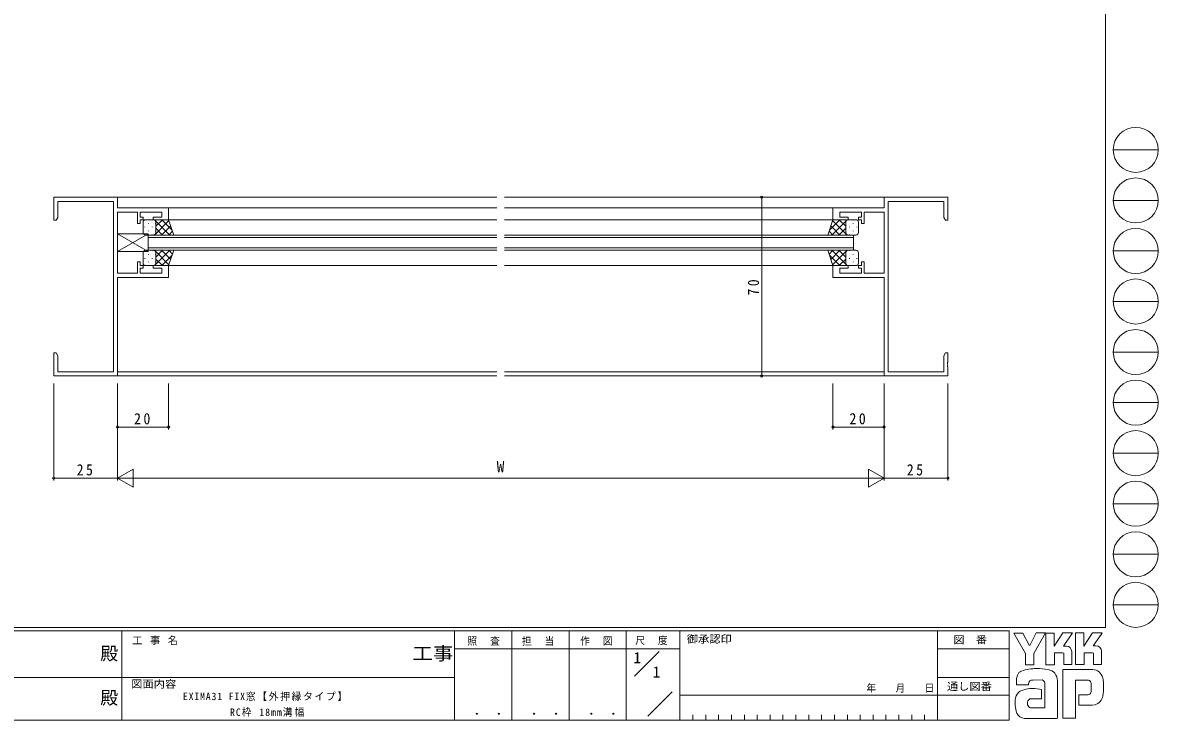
# Model space of a CAD drawing. Units: millimetres on the paper. Extents: x -420 to 373, y -297 to 267.
# Drawn here: x -71.5 to 372.9, y -297 to -23.8 of the extents above; entities that cross this region are included whole.
import ezdxf
from ezdxf.enums import TextEntityAlignment as Align

# ---------------------------------------------------------------- set-up
doc = ezdxf.new("R2010")
doc.units = ezdxf.units.MM
for name, color, linetype, lineweight in [('0-1_YKK_ZWAK', 7, 'Continuous', 9), ('0-3_YKK_11', 7, 'Continuous', 9), ('0-4_YKK_12', 2, 'Continuous', 9), ('0-5_YKK_13', 4, 'Continuous', 9), ('0-7_YKK_D', 6, 'Continuous', 9)]:
    doc.layers.add(name, color=color, linetype=linetype, lineweight=lineweight)
doc.layers.add('0-2_USER1', color=3, linetype='Continuous')
doc.styles.add('ＭＳ ゴシック', font='')
doc.styles.get('ＭＳ ゴシック').set_extended_font_data('MS Gothic')

msp = doc.modelspace()

# ---------------------------------------------------------------- linework, layer by layer
at = {"layer": '0-1_YKK_ZWAK'}
for p, q in [((352.3, 264.4), (352.3, -260.6)), ((355.276, -73.616), (372.916, -73.616)), ((355.276, -93.412), (372.916, -93.412)), ((355.276, -113.208), (372.916, -113.208)), ((355.276, -133.004), (372.916, -133.004)), ((355.276, -152.8), (372.916, -152.8)), ((355.276, -172.596), (372.916, -172.596)), ((355.276, -192.392), (372.916, -192.392)), ((355.276, -212.188), (372.916, -212.188)), ((355.276, -231.984), (372.916, -231.984)), ((355.276, -251.78), (372.916, -251.78)), ((352.3, -260.6), (-417.7, -260.6)), ((314.5, -262), (-417.7, -262)), ((-32.7, -262), (-32.7, -297)), ((97.5, -262), (97.5, -297)), ((119.9, -262), (119.9, -297)), ((142.3, -262), (142.3, -297)), ((164.7, -262), (164.7, -297)), ((185.7, -262), (185.7, -297)), ((286.5, -262), (286.5, -297)), ((314.5, -262), (314.5, -297)), ((316.337, -262.906), (319.851, -262.906)), ((320.932, -270.799), (316.337, -262.906)), ((325.136, -262.798), (322.581, -267.771)), ((328.96, -275.231), (328.96, -262.825)), ((340.474, -262.717), (343.745, -262.717)), ((340.474, -275.123), (340.474, -262.717)), ((347.178, -262.717), (350.962, -262.717)), ((350.583, -263.365), (347.461, -267.825)), ((350.962, -262.717), (350.583, -263.365)), ((165.684, -268.999), (97.5, -268.999)), ((165.684, -268.999), (185.7, -268.999)), ((167.87, -279.736), (177.564, -270.043)), ((286.5, -269), (314.5, -269)), ((335.474, -270.582), (332.284, -270.582)), ((336.879, -267.906), (335.84, -267.906)), ((339.042, -270.069), (339.042, -275.15)), ((343.88, -270.555), (343.88, -275.123)), ((347.069, -270.555), (343.88, -270.555)), ((347.502, -270.717), (347.069, -270.555)), ((348.501, -267.825), (347.461, -267.825)), ((347.502, -275.096), (347.502, -270.717)), ((350.664, -270.069), (350.664, -275.096)), ((343.88, -275.123), (340.474, -275.123)), ((347.502, -275.046), (347.553, -275.096)), ((350.664, -275.096), (347.502, -275.096)), ((347.124, -277.096), (335.528, -277.096)), ((335.528, -277.096), (335.528, -296.206)), ((-160.1, -280.199), (-31.3, -280.199)), ((-31.3, -280.199), (97.5, -280.199)), ((286.5, -280.199), (314.5, -280.199)), ((317.418, -283.07), (317.418, -281.141)), ((322.067, -283.07), (317.418, -283.07)), ((327.446, -281.205), (323.748, -281.275)), ((328.527, -292.071), (328.527, -282.34)), ((333.42, -281.583), (333.42, -296.179)), ((340.555, -281.259), (345.204, -281.259)), ((340.555, -296.206), (340.555, -281.259)), ((346.673, -282.756), (346.691, -285.391)), ((173.172, -295.345), (182.696, -285.821)), ((185.7, -287.2), (286.5, -287.2)), ((314.5, -287.199), (286.5, -287.199)), ((327.176, -288.53), (323.181, -288.535)), ((341.772, -286.989), (341.772, -291.125)), ((345.313, -286.989), (341.772, -286.989)), ((322.905, -292.071), (328.527, -292.071)), ((328.095, -292.071), (328.446, -292.071)), ((328.527, -292.07), (328.528, -292.071)), ((341.772, -291.125), (347.097, -291.125)), ((347.097, -291.125), (348.178, -290.882)), ((-417.7, -297), (314.5, -297)), ((190.74, -294.9), (190.74, -297)), ((195.78, -294.9), (195.78, -297)), ((200.82, -294.9), (200.82, -297)), ((205.86, -294.9), (205.86, -297)), ((210.9, -294.9), (210.9, -297)), ((215.94, -294.9), (215.94, -297)), ((220.98, -294.9), (220.98, -297)), ((226.02, -294.9), (226.02, -297)), ((231.06, -294.9), (231.06, -297)), ((236.1, -294.9), (236.1, -297)), ((241.14, -294.9), (241.14, -297)), ((246.18, -294.9), (246.18, -297)), ((251.22, -294.9), (251.22, -297)), ((256.26, -294.9), (256.26, -297)), ((261.3, -294.9), (261.3, -297)), ((266.34, -294.9), (266.34, -297)), ((271.38, -294.9), (271.38, -297)), ((276.42, -294.9), (276.42, -297)), ((281.46, -294.9), (281.46, -297)), ((322.067, -296.26), (320.58, -296.26)), ((333.095, -296.233), (322.067, -296.26)), ((333.42, -296.179), (333.095, -296.233))]:
    msp.add_line(p, q, dxfattribs=at)
for points in [[(319.851, -262.906), (322.364, -267.609), (322.581, -267.771)], [(325.136, -262.798), (328.762, -262.798), (324.229, -270.826)], [(328.96, -262.825), (332.176, -262.825), (332.176, -267.923), (335.555, -262.771)], [(335.555, -262.771), (339.38, -262.771), (335.84, -267.906)], [(343.745, -262.717), (343.745, -267.908), (347.178, -262.717)], [(324.229, -270.826), (324.229, -275.258), (320.932, -275.258), (320.932, -270.799)], [(332.284, -270.582), (332.284, -275.231), (328.96, -275.231)], [(339.042, -275.15), (335.906, -275.15), (335.906, -270.744), (335.474, -270.582)], [(326.473, -284.773), (327.176, -284.935), (327.176, -288.53)], [(335.528, -296.206), (339.772, -296.206), (340.555, -296.206)]]:
    msp.add_lwpolyline(points, dxfattribs=at)
for centre in [(364.096, -73.616), (364.096, -93.412), (364.096, -113.208), (364.096, -133.004), (364.096, -152.8), (364.096, -172.596), (364.096, -192.392), (364.096, -212.188), (364.096, -231.984), (364.096, -251.78)]:
    msp.add_circle(centre, 8.82, dxfattribs=at)
for centre, radius, start, end in [((336.879, -270.069), 2.163, 0.00165, 89.99603), ((348.501, -269.988), 2.163, 0.00165, 89.99603), ((322.459, -281.166), 5.037, 158.41083, 179.71774), ((320.106, -280.055), 2.444, 109.02126, 161.51263), ((325.222, -294.401), 17.68, 89.89165, 109.30847), ((325.741, -297.463), 20.748, 78.78009, 91.46938), ((329.03, -281.496), 4.449, 40.66422, 80.31693), ((328.809, -281.485), 4.612, 358.78058, 38.76563), ((346.972, -281.44), 4.341, 14.44571, 87.08746), ((324.175, -283.007), 2.109, 138.46381, 181.71359), ((323.615, -282.971), 1.701, 85.50551, 126.78038), ((326.956, -282.754), 1.625, 14.75519, 72.44994), ((345.365, -282.479), 1.229, 16.43123, 96.91661), ((343.031, -283.208), 3.673, 4.93422, 17.03551), ((330.666, -284.187), 20.86, 350.99026, 10.67624), ((327.949, -290.395), 11.082, 168.76372, 199.80078), ((320.927, -288.927), 3.908, 121.8271, 169.08475), ((324.02, -297.854), 13.309, 79.38097, 112.05824), ((323.19, -289.979), 1.445, 90.33952, 178.03638), ((345.314, -285.684), 1.306, 269.95467, 342.90144), ((343.01, -285.041), 3.697, 343.6902, 354.75362), ((347.035, -286.745), 4.291, 285.4429, 349.90448), ((324.082, -290.328), 2.369, 171.08202, 216.71922), ((323.15, -290.565), 1.526, 230.97279, 260.7549), ((320.94, -292.443), 3.823, 207.31435, 263.59464)]:
    msp.add_arc(centre, radius, start, end, dxfattribs=at)
at = {"layer": '0-3_YKK_11'}
for p, q in [((-59.429, -92.157), (-59.429, -101.157)), ((-34.429, -92.157), (-59.429, -92.157)), ((-34.429, -96.357), (-34.429, -92.157)), ((265.571, -92.157), (290.571, -92.157)), ((265.571, -96.357), (265.571, -92.157)), ((290.571, -92.157), (290.571, -101.157)), ((-57.799, -93.787), (-36.059, -93.787)), ((-57.799, -100.066), (-57.799, -93.787)), ((-36.059, -93.787), (-36.059, -160.527)), ((-14.429, -96.357), (-34.429, -96.357)), ((-14.429, -100.957), (-14.429, -96.357)), ((245.571, -96.357), (265.571, -96.357)), ((245.571, -100.957), (245.571, -96.357)), ((288.941, -93.787), (267.201, -93.787)), ((267.201, -93.787), (267.201, -160.527)), ((288.941, -100.066), (288.941, -93.787)), ((-59.429, -101.157), (-58.429, -101.157)), ((-58.429, -101.157), (-57.799, -100.066)), ((-34.429, -97.987), (-26.629, -97.987)), ((-34.429, -121.927), (-34.429, -97.987)), ((-26.629, -97.987), (-26.629, -102.457)), ((-25.629, -97.987), (-17.129, -97.987)), ((-25.629, -99.957), (-25.629, -97.987)), ((-24.429, -99.957), (-25.629, -99.957)), ((-25.629, -100.957), (-24.429, -100.957)), ((-25.629, -102.457), (-25.629, -100.957)), ((-24.429, -100.957), (-24.429, -99.957)), ((-20.429, -99.957), (-20.429, -100.957)), ((-17.129, -99.957), (-20.429, -99.957)), ((-20.429, -100.957), (-14.429, -100.957)), ((-17.129, -97.987), (-17.129, -99.957)), ((251.571, -100.957), (245.571, -100.957)), ((248.271, -97.987), (248.271, -99.957)), ((256.771, -97.987), (248.271, -97.987)), ((248.271, -99.957), (251.571, -99.957)), ((251.571, -99.957), (251.571, -100.957)), ((255.571, -99.957), (256.771, -99.957)), ((255.571, -100.957), (255.571, -99.957)), ((256.771, -100.957), (255.571, -100.957)), ((256.771, -99.957), (256.771, -97.987)), ((256.771, -102.457), (256.771, -100.957)), ((257.771, -97.987), (257.771, -102.457)), ((265.571, -97.987), (257.771, -97.987)), ((265.571, -121.927), (265.571, -97.987)), ((289.571, -101.157), (288.941, -100.066)), ((290.571, -101.157), (289.571, -101.157)), ((-26.629, -102.457), (-25.629, -102.457)), ((257.771, -102.457), (256.771, -102.457)), ((-26.629, -117.457), (-26.629, -121.927)), ((-25.629, -117.457), (-26.629, -117.457)), ((-25.629, -118.957), (-25.629, -117.457)), ((-24.429, -118.957), (-25.629, -118.957)), ((-25.629, -119.957), (-24.429, -119.957)), ((-25.629, -121.927), (-25.629, -119.957)), ((-24.429, -119.957), (-24.429, -118.957)), ((-20.429, -118.957), (-20.429, -119.957)), ((-14.429, -118.957), (-20.429, -118.957)), ((-20.429, -119.957), (-17.129, -119.957)), ((-17.129, -119.957), (-17.129, -121.927)), ((-14.429, -123.557), (-14.429, -118.957)), ((245.571, -118.957), (251.571, -118.957)), ((245.571, -123.557), (245.571, -118.957)), ((248.271, -119.957), (248.271, -121.927)), ((251.571, -119.957), (248.271, -119.957)), ((251.571, -118.957), (251.571, -119.957)), ((255.571, -118.957), (256.771, -118.957)), ((255.571, -119.957), (255.571, -118.957)), ((256.771, -119.957), (255.571, -119.957)), ((256.771, -117.457), (257.771, -117.457)), ((256.771, -118.957), (256.771, -117.457)), ((256.771, -121.927), (256.771, -119.957)), ((257.771, -117.457), (257.771, -121.927)), ((-26.629, -121.927), (-34.429, -121.927)), ((-34.429, -123.557), (-14.429, -123.557)), ((-34.429, -162.157), (-34.429, -123.557)), ((-17.129, -121.927), (-25.629, -121.927)), ((265.571, -123.557), (245.571, -123.557)), ((248.271, -121.927), (256.771, -121.927)), ((257.771, -121.927), (265.571, -121.927)), ((265.571, -162.157), (265.571, -123.557)), ((-59.429, -153.157), (-59.429, -156.699)), ((-58.429, -153.157), (-59.429, -153.157)), ((-57.799, -154.249), (-58.429, -153.157)), ((-57.799, -160.527), (-57.799, -154.249)), ((288.941, -154.249), (289.571, -153.157)), ((288.941, -160.527), (288.941, -154.249)), ((289.571, -153.157), (290.571, -153.157)), ((290.571, -153.157), (290.571, -156.699)), ((-59.429, -156.699), (-59.309, -156.882)), ((-59.309, -157.432), (-59.429, -157.616)), ((-59.429, -157.616), (-59.429, -157.699)), ((-59.429, -157.699), (-59.309, -157.882)), ((-59.309, -158.432), (-59.429, -158.616)), ((-59.429, -158.616), (-59.429, -162.157)), ((-59.309, -156.882), (-59.309, -157.432)), ((-59.309, -157.882), (-59.309, -158.432)), ((290.571, -156.699), (290.451, -156.882)), ((290.451, -156.882), (290.451, -157.432)), ((290.451, -157.432), (290.571, -157.616)), ((290.571, -157.699), (290.451, -157.882)), ((290.451, -157.882), (290.451, -158.432)), ((290.451, -158.432), (290.571, -158.616)), ((290.571, -157.616), (290.571, -157.699)), ((290.571, -158.616), (290.571, -162.157)), ((-59.429, -162.157), (-34.429, -162.157)), ((-36.059, -160.527), (-57.799, -160.527)), ((290.571, -162.157), (265.571, -162.157)), ((267.201, -160.527), (288.941, -160.527))]:
    msp.add_line(p, q, dxfattribs=at)
at = {"layer": '0-4_YKK_12'}
for p, q in [((-34.429, -92.157), (114.071, -92.157)), ((-34.429, -92.157), (-34.429, -96.057)), ((265.571, -92.157), (117.071, -92.157)), ((265.571, -92.157), (265.571, -96.057)), ((-14.729, -96.357), (114.071, -96.357)), ((245.871, -96.357), (117.071, -96.357)), ((-34.429, -98.287), (-34.429, -121.627)), ((-14.729, -100.957), (114.071, -100.957)), ((245.871, -100.957), (117.071, -100.957)), ((265.571, -98.287), (265.571, -121.627)), ((-22.429, -106.957), (114.071, -106.957)), ((-22.429, -112.957), (-22.429, -106.957)), ((-22.429, -107.957), (114.071, -107.957)), ((253.571, -106.957), (117.071, -106.957)), ((253.571, -107.957), (117.071, -107.957)), ((253.571, -106.957), (253.571, -112.957)), ((-22.429, -111.957), (114.071, -111.957)), ((-22.429, -112.957), (114.071, -112.957)), ((253.571, -111.957), (117.071, -111.957)), ((253.571, -112.957), (117.071, -112.957)), ((-14.729, -118.957), (114.071, -118.957)), ((245.871, -118.957), (117.071, -118.957)), ((-34.429, -123.857), (-34.429, -162.157)), ((265.571, -123.857), (265.571, -162.157)), ((-34.429, -160.527), (114.071, -160.527)), ((-34.429, -162.157), (114.071, -162.157)), ((265.571, -160.527), (117.071, -160.527)), ((265.571, -162.157), (117.071, -162.157))]:
    msp.add_line(p, q, dxfattribs=at)
at = {"layer": '0-5_YKK_13'}
for p, q in [((-24.429, -105.957), (-24.429, -101.957)), ((-23.429, -100.957), (-20.429, -100.957)), ((-14.429, -100.957), (-20.429, -100.957)), ((-20.009, -106.957), (-14.324, -101.273)), ((-19.961, -100.957), (-13.961, -106.957)), ((-19.85, -101.142), (-19.666, -100.957)), ((-19.429, -103.549), (-16.837, -100.957)), ((-19.429, -101.957), (-19.429, -105.957)), ((-19.429, -101.957), (-19.429, -105.957)), ((-17.132, -100.957), (-13.077, -105.012)), ((-12.429, -106.957), (-14.429, -100.957)), ((243.571, -106.957), (245.571, -100.957)), ((248.275, -100.957), (244.219, -105.012)), ((251.103, -100.957), (245.103, -106.957)), ((251.151, -106.957), (245.466, -101.273)), ((245.571, -100.957), (251.571, -100.957)), ((250.571, -103.549), (247.979, -100.957)), ((250.571, -101.957), (250.571, -105.957)), ((250.571, -101.957), (250.571, -105.957)), ((250.992, -101.142), (250.808, -100.957)), ((254.571, -100.957), (251.571, -100.957)), ((255.571, -105.957), (255.571, -101.957)), ((-22.429, -113.457), (-34.429, -106.457)), ((-22.429, -106.457), (-34.429, -113.457)), ((-34.429, -106.457), (-34.429, -113.457)), ((-22.429, -106.457), (-34.429, -106.457)), ((-23.764, -103.692), (-23.764, -103.892)), ((-22.429, -113.457), (-22.429, -106.457)), ((-22.349, -102.277), (-22.349, -102.477)), ((-22.349, -105.307), (-22.349, -105.507)), ((-20.934, -103.692), (-20.934, -103.892)), ((-19.519, -102.277), (-19.519, -102.477)), ((-19.519, -105.307), (-19.519, -105.507)), ((-19.429, -104.318), (-16.789, -106.957)), ((-17.18, -106.957), (-13.617, -103.394)), ((-14.352, -106.957), (-12.91, -105.515)), ((245.494, -106.957), (244.052, -105.515)), ((248.323, -106.957), (244.759, -103.394)), ((250.571, -104.318), (247.931, -106.957)), ((250.661, -102.277), (250.661, -102.477)), ((250.661, -105.307), (250.661, -105.507)), ((252.076, -103.692), (252.076, -103.892)), ((253.491, -102.277), (253.491, -102.477)), ((253.491, -105.307), (253.491, -105.507)), ((254.906, -103.692), (254.906, -103.892)), ((-23.764, -106.722), (-23.764, -106.9)), ((-20.429, -106.957), (-23.429, -106.957)), ((-20.934, -106.722), (-20.934, -106.922)), ((-20.429, -106.957), (-12.429, -106.957)), ((-19.822, -106.752), (-19.617, -106.957)), ((251.571, -106.957), (243.571, -106.957)), ((250.965, -106.752), (250.76, -106.957)), ((251.571, -106.957), (254.571, -106.957)), ((252.076, -106.722), (252.076, -106.922)), ((254.906, -106.722), (254.906, -106.9)), ((-34.429, -113.457), (-22.429, -113.457)), ((-24.429, -113.957), (-24.429, -117.957)), ((-23.764, -113.192), (-23.764, -113.015)), ((-20.429, -112.957), (-23.429, -112.957)), ((-22.349, -114.607), (-22.349, -114.407)), ((-20.934, -113.192), (-20.934, -112.992)), ((-20.429, -112.957), (-12.429, -112.957)), ((-20.009, -112.957), (-14.324, -118.642)), ((-19.961, -118.957), (-13.961, -112.957)), ((-19.822, -113.162), (-19.617, -112.957)), ((-19.519, -114.607), (-19.519, -114.407)), ((-19.429, -115.597), (-16.789, -112.957)), ((-19.429, -117.957), (-19.429, -113.957)), ((-19.429, -117.957), (-19.429, -113.957)), ((-17.18, -112.957), (-13.617, -116.521)), ((-17.132, -118.957), (-13.077, -114.902)), ((-12.429, -112.957), (-14.429, -118.957)), ((-14.352, -112.957), (-12.91, -114.4)), ((243.571, -112.957), (245.571, -118.957)), ((251.571, -112.957), (243.571, -112.957)), ((245.494, -112.957), (244.052, -114.4)), ((248.275, -118.957), (244.219, -114.902)), ((248.323, -112.957), (244.759, -116.521)), ((251.103, -118.957), (245.103, -112.957)), ((251.151, -112.957), (245.466, -118.642)), ((250.571, -115.597), (247.931, -112.957)), ((250.571, -117.957), (250.571, -113.957)), ((250.571, -117.957), (250.571, -113.957)), ((250.661, -114.607), (250.661, -114.407)), ((250.965, -113.162), (250.76, -112.957)), ((251.571, -112.957), (254.571, -112.957)), ((252.076, -113.192), (252.076, -112.992)), ((253.491, -114.607), (253.491, -114.407)), ((254.906, -113.192), (254.906, -113.015)), ((255.571, -113.957), (255.571, -117.957)), ((-23.764, -116.222), (-23.764, -116.022)), ((-23.429, -118.957), (-20.429, -118.957)), ((-22.349, -117.637), (-22.349, -117.437)), ((-20.934, -116.222), (-20.934, -116.022)), ((-14.429, -118.957), (-20.429, -118.957)), ((-19.85, -118.773), (-19.666, -118.957)), ((-19.519, -117.637), (-19.519, -117.437)), ((-19.429, -116.366), (-16.837, -118.957)), ((245.571, -118.957), (251.571, -118.957)), ((250.571, -116.366), (247.979, -118.957)), ((250.661, -117.637), (250.661, -117.437)), ((250.992, -118.773), (250.808, -118.957)), ((254.571, -118.957), (251.571, -118.957)), ((252.076, -116.222), (252.076, -116.022)), ((253.491, -117.637), (253.491, -117.437)), ((254.906, -116.222), (254.906, -116.022))]:
    msp.add_line(p, q, dxfattribs=at)
for centre, start, end in [((-23.429, -101.957), 89.99989, 179.99989), ((-20.429, -101.957), 359.99989, 89.99989), ((-20.429, -101.957), 359.99989, 89.99989), ((251.571, -101.957), 90.00009, 180.00009), ((251.571, -101.957), 90.00009, 180.00009), ((254.571, -101.957), 0.00009, 90.00009), ((-23.429, -105.957), 179.99989, 269.99989), ((-20.429, -105.957), 269.99989, 359.99989), ((-20.429, -105.957), 269.99989, 359.99989), ((251.571, -105.957), 180.00009, 270.00009), ((251.571, -105.957), 180.00009, 270.00009), ((254.571, -105.957), 270.00009, 0.00009), ((-23.429, -113.957), 90.00009, 180.00009), ((-20.429, -113.957), 0.00009, 90.00009), ((-20.429, -113.957), 0.00009, 90.00009), ((251.571, -113.957), 89.99989, 179.99989), ((251.571, -113.957), 89.99989, 179.99989), ((254.571, -113.957), 359.99989, 89.99989), ((-23.429, -117.957), 180.00009, 270.00009), ((-20.429, -117.957), 270.00009, 0.00009), ((-20.429, -117.957), 270.00009, 0.00009), ((251.571, -117.957), 179.99989, 269.99989), ((251.571, -117.957), 179.99989, 269.99989), ((254.571, -117.957), 269.99989, 359.99989)]:
    msp.add_arc(centre, 1, start, end, dxfattribs=at)
at = {"layer": '0-7_YKK_D'}
for p, q in [((233.705, -92.157), (216.705, -92.157)), ((217.705, -92.157), (217.705, -162.157)), ((233.705, -162.157), (216.705, -162.157)), ((-59.429, -165.157), (-59.429, -203.157)), ((-34.429, -165.157), (-34.429, -183.157)), ((-34.429, -165.157), (-34.429, -203.157)), ((-34.429, -165.157), (-34.429, -203.157)), ((-14.429, -165.157), (-14.429, -183.157)), ((245.571, -165.157), (245.571, -183.157)), ((265.571, -165.157), (265.571, -183.157)), ((265.571, -165.157), (265.571, -203.157)), ((265.571, -165.157), (265.571, -203.157)), ((290.571, -165.157), (290.571, -203.157)), ((-34.429, -182.157), (-14.429, -182.157)), ((245.571, -182.157), (265.571, -182.157)), ((-34.429, -202.157), (-28.367, -198.657)), ((-28.367, -205.657), (-28.367, -198.657)), ((259.509, -198.657), (259.509, -205.657)), ((265.571, -202.157), (259.509, -198.657)), ((-59.429, -202.157), (-34.429, -202.157)), ((-34.429, -202.157), (-22.304, -202.157)), ((-34.429, -202.157), (-28.367, -205.657)), ((258.571, -202.157), (-27.429, -202.157)), ((265.571, -202.157), (253.447, -202.157)), ((265.571, -202.157), (259.509, -205.657)), ((265.571, -202.157), (290.571, -202.157))]:
    msp.add_line(p, q, dxfattribs=at)
for centre in [(217.705, -92.157), (217.705, -162.157), (-34.429, -182.157), (-14.429, -182.157), (245.571, -182.157), (265.571, -182.157), (-59.429, -202.157), (290.571, -202.157)]:
    msp.add_circle(centre, 0.425, dxfattribs=at)

# ---------------------------------------------------------------- texts
at = {"layer": '0-1_YKK_ZWAK', "style": 'ＭＳ ゴシック', "width": 1.1}
for s, p in [('御承認印', (188.367, -267.533)), ('図\u3000番', (292.698, -267.862)), ('図面内容', (-29.083, -285.148)), ('通し図番', (290.179, -286.085))]:
    msp.add_text(s, height=2.933, dxfattribs=at).set_placement(p, align=Align.BOTTOM_LEFT)
at = {"layer": '0-1_YKK_ZWAK', "color": 2, "style": 'ＭＳ ゴシック'}
for p in [(-41.182, -274.956), (-41.182, -292.278)]:
    msp.add_text('殿', height=5.132, dxfattribs=at).set_placement(p, align=Align.BOTTOM_LEFT)
at = {"layer": '0-1_YKK_ZWAK', "color": 2, "style": 'ＭＳ ゴシック', "width": 1.15}
msp.add_text('工事', height=5.132, dxfattribs=at).set_placement((80.931, -274.956), align=Align.BOTTOM_LEFT)
at = {"layer": '0-1_YKK_ZWAK', "color": 3, "style": 'ＭＳ ゴシック', "width": 1.15}
for p in [(101.955, -295.946), (124.355, -295.946), (146.755, -295.946)]:
    msp.add_text(' ． ．', height=3.666, dxfattribs=at).set_placement(p, align=Align.BOTTOM_LEFT)
at = {"layer": '0-1_YKK_ZWAK', "char_height": 2.933, "attachment_point": 7, "style": 'ＭＳ ゴシック'}
for s, insert in [('\\T1.16;工\\~事\\~名', (-28.688, -267.533)), ('\\T1.17;\\W0.95;照\\~\\~査', (102.489, -267.78)), ('\\T1.17;\\W0.95;担\\~\\~当', (123.855, -267.78)), ('\\T1.17;\\W0.95;作\\~\\~図', (146.62, -267.762)), ('\\T1.17;\\W0.95;尺\\~\\~度', (168.212, -267.537)), ('\\T1.2;\\W0.95;年\\~\\~\\~月\\~\\~\\~日', (258.676, -286.169))]:
    msp.add_mtext(s, dxfattribs=dict(at, insert=insert))
at = {"layer": '0-2_USER1', "style": 'ＭＳ ゴシック'}
for p in [(167.5, -275.999), (175.033, -281.599)]:
    msp.add_text('1', height=4.399, dxfattribs=at).set_placement(p, align=Align.BOTTOM_LEFT)
at = {"layer": '0-2_USER1', "color": 7, "char_height": 2.933, "attachment_point": 7, "style": 'ＭＳ ゴシック'}
for s, insert in [('\\T1.18;\\W0.95;EXIMA31\\~FIX窓【外押縁タイプ】\\~', (-8.823, -289.449)), ('\\T1.21;\\W0.95;RC枠\\~18mm溝幅\\~', (9.597, -295.625))]:
    msp.add_mtext(s, dxfattribs=dict(at, insert=insert))
at = {"layer": '0-7_YKK_D', "color": 3, "style": 'ＭＳ ゴシック'}
msp.add_text('W', height=4.399, dxfattribs=at).set_placement((113.971, -201.157), align=Align.BOTTOM_LEFT)
at = {"layer": '0-7_YKK_D', "color": 3, "insert": (216.705, -130.677), "char_height": 4.399, "attachment_point": 7, "rotation": 90, "style": 'ＭＳ ゴシック'}
msp.add_mtext('\\T1.36;\\W0.9;70', dxfattribs=at)
at = {"layer": '0-7_YKK_D', "color": 3, "char_height": 4.399, "attachment_point": 7, "style": 'ＭＳ ゴシック'}
for s, insert in [('\\T1.36;\\W0.9;20', (-27.949, -181.157)), ('\\T1.36;\\W0.9;20', (252.051, -181.157)), ('\\T1.36;\\W0.9;25', (-50.422, -201.157)), ('\\T1.36;\\W0.9;25', (274.501, -201.157))]:
    msp.add_mtext(s, dxfattribs=dict(at, insert=insert))

doc.saveas('drawing.dxf')
